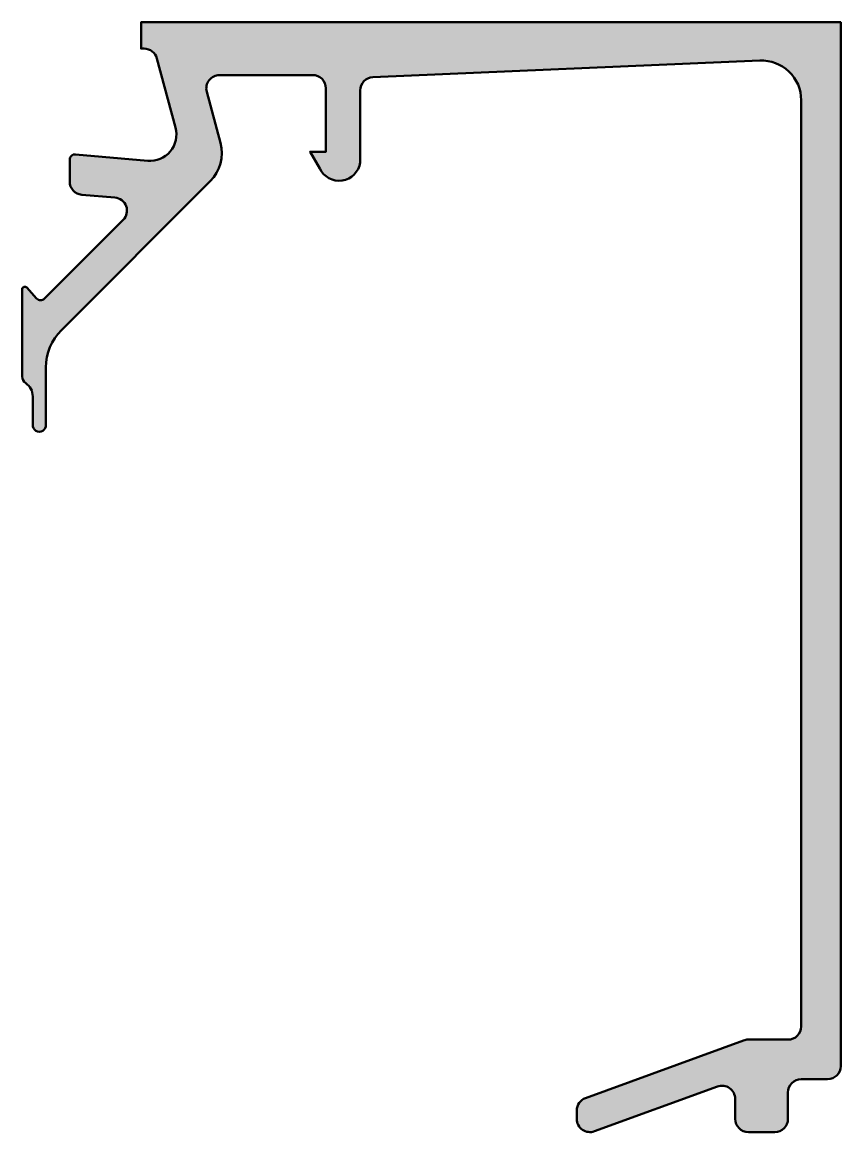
# Model space of a CAD drawing. Extents: x -4 to 27, y -42 to 0.
import ezdxf

# ---------------------------------------------------------------- set-up
doc = ezdxf.new("R2010")
doc.units = 0
doc.layers.add('0S-Alu contour', color=7, linetype='Continuous', lineweight=50)
doc.layers.add('0S-Alu hatch', color=252, linetype='Continuous', lineweight=25)

# ---------------------------------------------------------------- blocks, each defined once
blk = doc.blocks.new('173580__FF404B8D_DFFE_451C_A6C7_A4FE7C7C8AE2_')
at = {"layer": '0S-Alu hatch'}
h = blk.add_hatch(color=256, dxfattribs=at)
edge = h.paths.add_edge_path()
edge.add_line((-1.980684464123898, -5.002422972676527), (0.7549214795610596, -5.244325637817382))
edge.add_arc((0.842078983137037, -4.248128392051445), 1.000002691446995, 264.9999122183236, 375.0001729510547)
edge.add_line((1.808006627895563, -3.989305734634286), (1.100748549356012, -1.369674354966719))
edge.add_arc((0.618032042235595, -1.499999999999833), 0.499999999999833, 15.10871089283112, 89.99999999996717)
edge.add_line((0.6180320422358815, -1), (0.5017109945795251, -1))
edge.add_line((0.5017109945795251, -1), (0.5017109945795255, -2e-16))
edge.add_line((0.5017109945795255, -2e-16), (27.00163279328558, -1.1e-14))
edge.add_line((27.00163279328558, -1.1e-14), (27.00163279328557, -39.49992370605471))
edge.add_ellipse((26.50162694274261, -39.49991785553769), major_axis=(-0.5000058505771939, 0), ratio=1, start_angle=90.0008889784906, end_angle=179.9993295875975, ccw=False)
edge.add_line((26.5016347006342, -39.9999237060547), (25.50163660798283, -39.9999237060547))
edge.add_arc((25.50163464495919, -40.49992174303106), 0.4999980369802183, 89.99977505317808, 180.0002249462687)
edge.add_line((25.00163660798283, -40.4999237060547), (25.00163660798283, -41.49991989135743))
edge.add_ellipse((24.50163306996063, -41.49991635335237), major_axis=(-0.5000035380347126, 0), ratio=1, start_angle=90.00062398911808, end_angle=179.9995945770641, ccw=False)
edge.add_line((24.50163851533147, -41.99991989135743), (23.50164042268009, -41.99991989135743))
edge.add_ellipse((23.50164818203051, -41.49991213200702), major_axis=(-0.5000077594106167, 0), ratio=1, start_angle=0.0008891416168808064, end_angle=89.99911085773749, ccw=False)
edge.add_line((23.0016404226801, -41.49991989135743), (23.0016404226801, -40.74392318725576))
edge.add_arc((22.50122451561811, -40.74429796520607), 0.5004160474037462, 0.0429106878717365, 109.9383405738572)
edge.add_line((22.33057829691028, -40.27387678313631), (17.67273409790548, -41.97024473402609))
edge.add_ellipse((17.50196185335246, -41.49998410530826), major_axis=(-0.5003081234916795, 0), ratio=1, start_angle=0.024100283949621826, end_angle=109.9581781240897, ccw=False)
edge.add_line((17.00165377412029, -41.50019454956056), (17.00165377412052, -41.18138489187753))
edge.add_ellipse((17.50165377412066, -41.18138489187706), major_axis=(-0.5000000000001457, 0), ratio=1, start_angle=290.0102537748, end_angle=360, ccw=False)
edge.add_line((17.33055962049978, -40.71156919333465), (23.32072875818767, -38.53011182220964))
edge.add_ellipse((23.49182291180897, -38.99992752075544), major_axis=(-0.5000000000034739, 0), ratio=1, start_angle=269.9999999999642, end_angle=290.0102537747112, ccw=False)
edge.add_line((23.49182291180928, -38.49992752075197), (25.00163660798283, -38.49992752075197))
edge.add_arc((25.00162916349375, -37.99992007626288), 0.5000074445445052, 270.0008530629092, 359.9991469374164)
edge.add_line((25.50163660798283, -37.99992752075186), (25.50163660798262, -2.951537353492327))
edge.add_arc((24.00163660798306, -2.95153735349228), 1.499999999999563, 0, 92.45183186208732)
edge.add_line((23.93746738858022, -1.452910544950567), (9.280271854449209, -2.080512287225137))
edge.add_arc((9.301661594250026, -2.580054556739282), 0.5000000000000896, 92.45183186207126, 180)
edge.add_line((8.801661594249937, -2.580054556739131), (8.801661594249932, -5.312190532684216))
edge.add_ellipse((8.002582947153112, -5.188209733715038), major_axis=(-0.8086395505780807, 0), ratio=1, start_angle=25.096911204554317, end_angle=171.1806121289262, ccw=False)
edge.add_line((7.270285709240166, -5.531194686889651), (6.901664836742608, -4.899989604950067))
edge.add_line((6.901664836742608, -4.899989604950067), (7.501665218212335, -4.899989128112797))
edge.add_line((7.501665218212335, -4.899989128112797), (7.501663310863703, -2.49999451637257))
edge.add_arc((7.001666314132283, -2.499992585991301), 0.4999969967351469, 359.9997787935257, 450.0000163002463)
edge.add_line((7.001666171886654, -1.999995589256175), (5.001695778268102, -2.000000000000002))
edge.add_line((5.001695778268102, -2.000000000000002), (3.474184139110547, -1.999999999999888))
edge.add_arc((3.474209099353237, -2.500016988129596), 0.5000169887527011, 90.00286013594449, 194.9993049646428)
edge.add_line((2.991228206493587, -2.629425048828353), (3.51085100922796, -4.568679809570428))
edge.add_ellipse((2.061960828213226, -4.956903243554817), major_axis=(-1.500000063778512, 0), ratio=1, start_angle=134.9992078296195, end_angle=194.9997963382452, ccw=False)
edge.add_line((3.122606380321482, -6.017578124999888), (-2.512523930098044, -11.65270843541963))
edge.add_arc((-1.098310367724593, -13.06692199779287), 2.000000000000347, 135.0000000000045, 180)
edge.add_line((-3.09831036772494, -13.06692199779286), (-3.098310367725168, -15.23031616210937))
edge.add_ellipse((-3.34830273833075, -15.24584898042167), major_axis=(-0.2504744573918105, 0), ratio=1, start_angle=-3.555397834282701, end_angle=183.5553978342823, ccw=False)
edge.add_line((-3.598295108936332, -15.23031616210937), (-3.598294865480061, -14.1581292507692))
edge.add_arc((-4.19832997029309, -14.15814788105102), 0.6000351051022511, 0.0017789565823844, 56.25113372402573)
edge.add_ellipse((-3.698304260904814, -13.40979135763441), major_axis=(-0.3000000033049564, 0), ratio=1, start_angle=0, end_angle=56.24934154641733, ccw=False)
edge.add_line((-3.99830426420977, -13.40979135652992), (-3.998304264209313, -10.11160193073863))
edge.add_ellipse((-3.89830426420934, -10.11160193073851), major_axis=(-0.099999999999973, 0), ratio=1, start_angle=222.1440459660919, end_angle=360, ccw=False)
edge.add_line((-3.82415824088503, -10.04450224947857), (-3.451497483425784, -10.45629724903552))
edge.add_arc((-3.303205436777265, -10.32209788651584), 0.1999999999997335, 222.1440459660684, 314.9457244906482)
edge.add_line((-3.161918110491574, -10.46365314579975), (-0.1767780348277519, -7.484163284301984))
edge.add_arc((-0.5303254261028812, -7.130615319408401), 0.4999919212925778, 314.9999535198243, 445.0013822349577)
edge.add_line((-0.4867602750282485, -6.632524967193377), (-1.74188019480494, -6.529022216796875))
edge.add_ellipse((-1.69830463017981, -6.030928096721808), major_axis=(-0.4999965822740727, 0), ratio=1, start_angle=0.0001683038858004693, end_angle=85.00023108089857, ccw=False)
edge.add_line((-2.198301212451725, -6.030929565429686), (-2.198301212451726, -5.201645587302549))
edge.add_ellipse((-1.998301212451616, -5.201645587302482), major_axis=(-0.2000000000001099, 0), ratio=1, start_angle=264.9466242949376, end_angle=360, ccw=False)
at = {"layer": '0S-Alu contour', "color": 7}
for points in [[(0.6180320422358815, -1), (0.5017109945795251, -1), (0.5017109945795255, -2e-16), (27.00163279328558, -1.1e-14), (27.00163279328557, -39.49992370605471)], [(1.808006627895563, -3.989305734634286), (1.100748549356012, -1.369674354966719)], [(23.93746738858022, -1.452910544950567), (9.280271854449209, -2.080512287225137)], [(7.001666171886654, -1.999995589256175), (5.001695778268102, -2.000000000000002), (3.474184139110547, -1.999999999999888)], [(7.270285709240166, -5.531194686889651), (6.901664836742608, -4.899989604950067), (7.501665218212335, -4.899989128112797), (7.501663310863703, -2.49999451637257)], [(2.991228206493587, -2.629425048828353), (3.51085100922796, -4.568679809570428)], [(8.801661594249937, -2.580054556739131), (8.801661594249932, -5.312190532684216)], [(25.50163660798283, -37.99992752075186), (25.50163660798262, -2.951537353492327)], [(-1.980684464123898, -5.002422972676527), (0.7549214795610596, -5.244325637817382)], [(-2.198301212451725, -6.030929565429686), (-2.198301212451726, -5.201645587302549)], [(3.122606380321482, -6.017578124999888), (-2.512523930098044, -11.65270843541963)], [(-0.4867602750282485, -6.632524967193377), (-1.74188019480494, -6.529022216796875)], [(-3.161918110491574, -10.46365314579975), (-0.1767780348277519, -7.484163284301984)], [(-3.82415824088503, -10.04450224947857), (-3.451497483425784, -10.45629724903552)], [(-3.99830426420977, -13.40979135652992), (-3.998304264209313, -10.11160193073863)], [(-3.09831036772494, -13.06692199779286), (-3.098310367725168, -15.23031616210937)], [(-3.598295108936332, -15.23031616210937), (-3.598294865480061, -14.1581292507692)], [(17.33055962049978, -40.71156919333465), (23.32072875818767, -38.53011182220964)], [(23.49182291180928, -38.49992752075197), (25.00163660798283, -38.49992752075197)], [(22.33057829691028, -40.27387678313631), (17.67273409790548, -41.97024473402609)], [(26.5016347006342, -39.9999237060547), (25.50163660798283, -39.9999237060547)], [(23.0016404226801, -41.49991989135743), (23.0016404226801, -40.74392318725576)], [(25.00163660798283, -40.4999237060547), (25.00163660798283, -41.49991989135743)], [(17.00165377412029, -41.50019454956056), (17.00165377412052, -41.18138489187753)], [(24.50163851533147, -41.99991989135743), (23.50164042268009, -41.99991989135743)]]:
    blk.add_lwpolyline(points, dxfattribs=at)
for centre, radius, start, end in [((0.618032042235595, -1.499999999999833), 0.499999999999833, 15.10871089283112, 89.99999999996717), ((24.00163660798306, -2.95153735349228), 1.499999999999563, 0, 92.45183186208732), ((3.474209099353237, -2.500016988129596), 0.5000169887527011, 90.00286013594449, 194.9993049646428), ((7.001666314132283, -2.499992585991301), 0.4999969967351469, 359.9997787935257, 90.00001630024624), ((9.301661594250026, -2.580054556739282), 0.5000000000000896, 92.45183186207126, 180), ((0.842078983137037, -4.248128392051445), 1.000002691446995, 264.9999122183236, 15.00017295105468), ((-0.5303254261028812, -7.130615319408401), 0.4999919212925778, 314.9999535198243, 85.00138223495776), ((-3.303205436777265, -10.32209788651584), 0.1999999999997335, 222.1440459660684, 314.9457244906482), ((-1.098310367724593, -13.06692199779287), 2.000000000000347, 135.0000000000045, 180), ((-4.19832997029309, -14.15814788105102), 0.6000351051022511, 0.0017789565823844, 56.25113372402573), ((25.00162916349375, -37.99992007626288), 0.5000074445445052, 270.0008530629092, 359.9991469374164), ((22.50122451561811, -40.74429796520607), 0.5004160474037462, 0.0429106878717365, 109.9383405738572), ((25.50163464495919, -40.49992174303106), 0.4999980369802183, 89.99977505317808, 180.0002249462687)]:
    blk.add_arc(centre, radius, start, end, dxfattribs=at)
at = {"layer": '0S-Alu contour', "color": 7, "extrusion": (0, 0, -1)}
for centre, radius, start, end in [((-2.061960828213226, -4.956903243554817), 1.500000063778512, 165.0002036617548, 225.0007921703806), ((1.998301212451616, -5.201645587302482), 0.2000000000001099, 0, 95.05337570506245), ((-8.002582947153112, -5.188209733715038), 0.8086395505780807, 188.8193878710739, 334.9030887954457), ((1.69830463017981, -6.030928096721808), 0.4999965822740727, 274.9997689191014, 359.9998316961142), ((3.89830426420934, -10.11160193073851), 0.099999999999973, 0, 137.8559540339081), ((3.698304260904814, -13.40979135763441), 0.3000000033049564, 303.7506584535827, 0), ((3.34830273833075, -15.24584898042167), 0.2504744573918105, 176.4446021657177, 3.555397834282711), ((-23.49182291180897, -38.99992752075544), 0.5000000000034739, 69.98974622528881, 90.00000000003583), ((-26.50162694274261, -39.49991785553769), 0.5000058505771939, 180.0006704124026, 269.9991110215094), ((-17.50165377412066, -41.18138489187706), 0.5000000000001457, 0, 69.98974622520001), ((-17.50196185335246, -41.49998410530826), 0.5003081234916795, 250.0418218759103, 359.9758997160504), ((-23.50164818203051, -41.49991213200702), 0.5000077594106167, 270.0008891422625, 359.9991108583831), ((-24.50163306996063, -41.49991635335237), 0.5000035380347126, 180.000405422936, 269.9993760108819)]:
    blk.add_arc(centre, radius, start, end, dxfattribs=at)
blk = doc.blocks.new('173580__DBFA9875_0EAA_43DE_BF52_5882EE89FA32_')
at = {"layer": '0S-Alu contour', "color": 7}
blk.add_blockref('173580__FF404B8D_DFFE_451C_A6C7_A4FE7C7C8AE2_', (0, 0), dxfattribs=at)

msp = doc.modelspace()

# ---------------------------------------------------------------- block references
at = {"layer": '0S-Alu contour', "color": 7}
msp.add_blockref('173580__DBFA9875_0EAA_43DE_BF52_5882EE89FA32_', (0, 0), dxfattribs=at)

doc.saveas('drawing.dxf')
